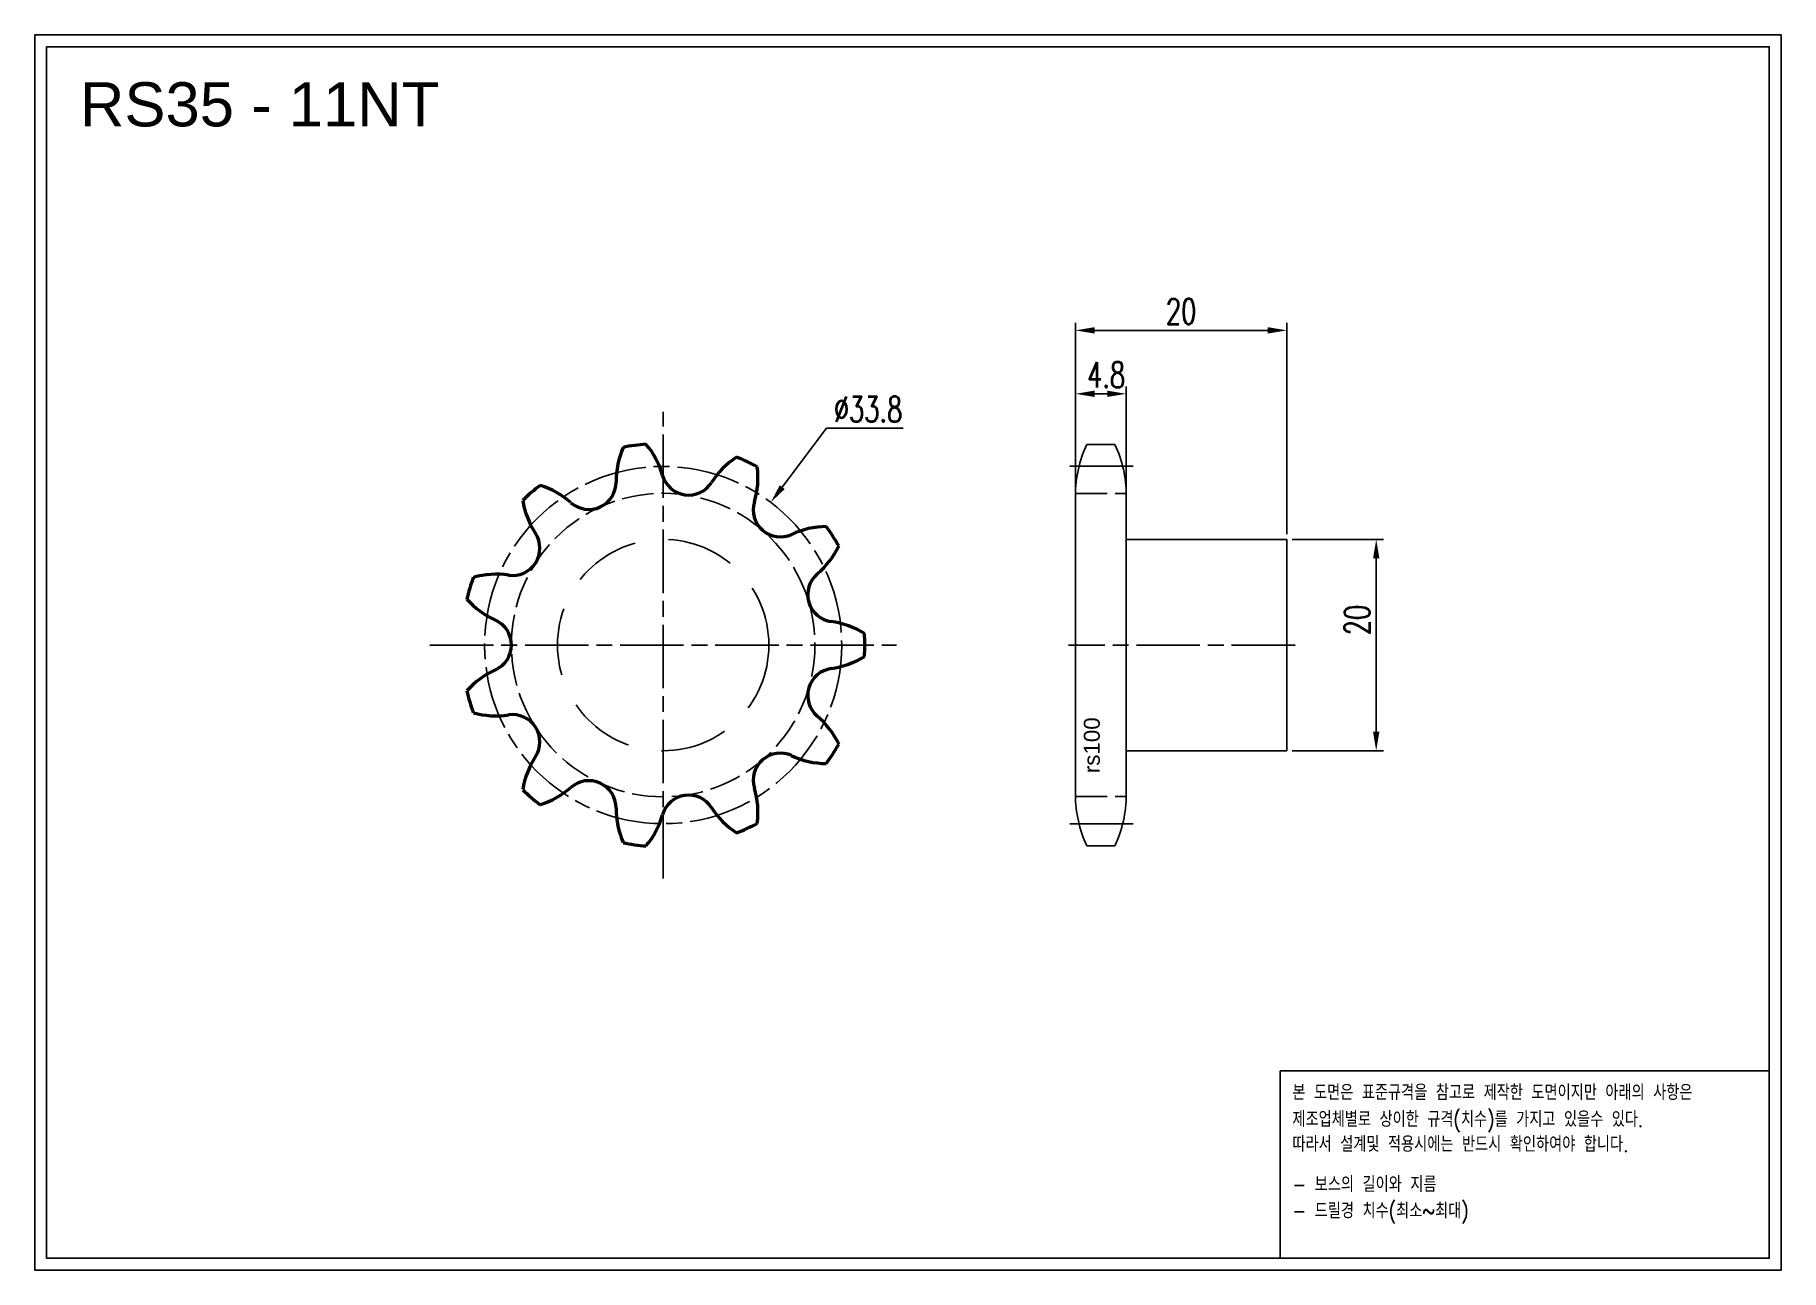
# Model space of a CAD drawing. Header units: millimetres. Extents: x -45031 to -44866, y 1089 to 1206.
import ezdxf

# ---------------------------------------------------------------- set-up
doc = ezdxf.new("R2010")
doc.units = ezdxf.units.MM
for name, pattern in [('AM_ISO02W050', [7.5, 6, -1.5]), ('AM_ISO02W050x2', [3.75, 3, -0.75]), ('AM_ISO08W050', [18, 12, -1.5, 3, -1.5]), ('AM_ISO08W050x2', [9, 6, -0.75, 1.5, -0.75]), ('HIDDEN', [9.525, 6.35, -3.175])]:
    doc.linetypes.add(name, pattern=pattern)
for name, color, linetype, lineweight in [('AM_0N', 7, 'Continuous', 50), ('AM_3N', 6, 'AM_ISO02W050', 25), ('AM_7', 4, 'AM_ISO08W050', 25), ('AM_7N', 4, 'AM_ISO08W050', 25)]:
    doc.layers.add(name, color=color, linetype=linetype, lineweight=lineweight)
doc.layers.add('HL', color=2, linetype='HIDDEN')
doc.layers.add('S-DIM', color=7, linetype='Continuous')
doc.styles.add('HAN', font='ROMANS.shx', dxfattribs={"width": 0.7, "bigfont": 'whgtxt.shx'})
doc.styles.add('HSG', font='SIMPLEX.shx', dxfattribs={"width": 0.7, "bigfont": 'HSG.shx'})
doc.styles.get("Standard").update_dxf_attribs({"font": 'arial.ttf'})
doc.dimstyles.new('APP3', dxfattribs={"dimtxt": 2.4, "dimasz": 1.8, "dimexe": 0.7, "dimexo": 0.5, "dimgap": 0.6, "dimtad": 1, "dimtoh": 1, "dimdec": 1, "dimrnd": 0.01, "dimzin": 9, "dimdsep": 46, "dimtxsty": 'HSG', "dimcen": 0, "dimclrd": 1, "dimclre": 1, "dimclrt": 256, "dimazin": 2, "dimtp": 1, "dimtm": 1, "dimtfac": 0.5, "dimtdec": 1, "dimtofl": 0, "dimtmove": 0, "dimatfit": 3, "dimfxl": 0, "dimtvp": 1, "dimtolj": 2, "dimlwd": -1, "dimlwe": -1, "dimarcsym": 0})
doc.dimstyles.new('APP3$0', dxfattribs={"dimtxt": 2.4, "dimasz": 1.8, "dimexe": 0.7, "dimexo": 0.5, "dimgap": 0.6, "dimtad": 1, "dimtoh": 1, "dimdec": 1, "dimrnd": 0.01, "dimzin": 9, "dimdsep": 46, "dimtxsty": 'HSG', "dimcen": 0, "dimclrd": 1, "dimclre": 1, "dimclrt": 256, "dimazin": 2, "dimtp": 1, "dimtm": 1, "dimtfac": 0.5, "dimtdec": 1, "dimtofl": 0, "dimtmove": 0, "dimatfit": 3, "dimfxl": 0, "dimtvp": 1, "dimtolj": 2, "dimlwd": -1, "dimlwe": -1, "dimarcsym": 0})

# ---------------------------------------------------------------- blocks, each defined once
blk = doc.blocks.new('*D1')
at = {"layer": 'Defpoints', "color": 0, "transparency": 16777216}
for p in [(-44912.34, 1158.13), (-44912.34, 1138.13), (-44903.88, 1138.13)]:
    blk.add_point(p, dxfattribs=at)
at = {"layer": 'S-DIM', "color": 1, "transparency": 16777216}
for p, q in [((-44911.84, 1158.13), (-44903.18, 1158.13)), ((-44903.88, 1156.33), (-44903.88, 1139.93)), ((-44911.84, 1138.13), (-44903.18, 1138.13))]:
    blk.add_line(p, q, dxfattribs=at)
for points in [[(-44904.18, 1156.33), (-44903.58, 1156.33), (-44903.88, 1158.13)], [(-44904.18, 1139.93), (-44903.58, 1139.93), (-44903.88, 1138.13)]]:
    blk.add_solid(points, dxfattribs=at)
at = {"layer": 'S-DIM', "transparency": 16777216, "insert": (-44905.68, 1150.5), "char_height": 2.4, "attachment_point": 5, "rotation": 90, "style": 'HSG'}
blk.add_mtext('\\A2;20', dxfattribs=at)
blk = doc.blocks.new('*D2')
at = {"layer": 'Defpoints', "color": 0, "transparency": 16777216}
for p in [(-44927.54, 1171.9), (-44932.34, 1162.31), (-44927.54, 1162.31)]:
    blk.add_point(p, dxfattribs=at)
at = {"layer": 'S-DIM', "color": 1, "transparency": 16777216}
for p, q in [((-44932.34, 1162.81), (-44932.34, 1172.6)), ((-44930.54, 1171.9), (-44929.34, 1171.9)), ((-44927.54, 1162.81), (-44927.54, 1172.6))]:
    blk.add_line(p, q, dxfattribs=at)
for points in [[(-44930.54, 1172.2), (-44930.54, 1171.6), (-44932.34, 1171.9)], [(-44929.34, 1172.2), (-44929.34, 1171.6), (-44927.54, 1171.9)]]:
    blk.add_solid(points, dxfattribs=at)
at = {"layer": 'S-DIM', "transparency": 16777216, "insert": (-44929.44, 1173.7), "char_height": 2.4, "attachment_point": 5, "style": 'HSG'}
blk.add_mtext('\\A2;4.8', dxfattribs=at)
blk = doc.blocks.new('*D3')
at = {"layer": 'Defpoints', "color": 0, "transparency": 16777216}
for p in [(-44912.34, 1177.9), (-44932.34, 1162.31), (-44912.34, 1158.13)]:
    blk.add_point(p, dxfattribs=at)
at = {"layer": 'S-DIM', "color": 1, "transparency": 16777216}
for p, q in [((-44932.34, 1162.81), (-44932.34, 1178.6)), ((-44912.34, 1158.63), (-44912.34, 1178.6)), ((-44930.54, 1177.9), (-44914.14, 1177.9))]:
    blk.add_line(p, q, dxfattribs=at)
for points in [[(-44930.54, 1178.2), (-44930.54, 1177.6), (-44932.34, 1177.9)], [(-44914.14, 1178.2), (-44914.14, 1177.6), (-44912.34, 1177.9)]]:
    blk.add_solid(points, dxfattribs=at)
at = {"layer": 'S-DIM', "transparency": 16777216, "insert": (-44922.34, 1179.7), "char_height": 2.4, "attachment_point": 5, "style": 'HSG'}
blk.add_mtext('\\A2;20', dxfattribs=at)
blk = doc.blocks.new('*D4')
at = {"layer": 'Defpoints', "color": 0, "transparency": 16777216}
for p in [(-44961.18, 1161.63), (-44981.53, 1134.63)]:
    blk.add_point(p, dxfattribs=at)
at = {"layer": 'S-DIM', "color": 1, "transparency": 16777216}
for p, q in [((-44955.89, 1168.64), (-44960.09, 1163.07)), ((-44948.65, 1168.64), (-44955.89, 1168.64))]:
    blk.add_line(p, q, dxfattribs=at)
blk.add_solid([(-44960.33, 1163.25), (-44959.86, 1162.89), (-44961.18, 1161.63)], dxfattribs=at)
at = {"layer": 'S-DIM', "transparency": 16777216, "insert": (-44951.97, 1170.44), "char_height": 2.4, "attachment_point": 5, "style": 'HSG'}
blk.add_mtext('\\A2;∅33.8', dxfattribs=at)
blk = doc.blocks.new('notice1')
at = {"color": 4}
blk.add_lwpolyline([(-22142.12, 1735.9), (-22053.8, 1735.9), (-22053.8, 1702.07), (-22142.12, 1702.07)], close=True, dxfattribs=at)
at = {"color": 4, "style": 'HAN', "width": 0.8}
for s, p in [('본 도면은 표준규격을 참고로 제작한 도면이지만 아래의 사항은', (-22139.9, 1730.62)), ('제조업체별로 상이한 규격(치수)를 가지고 있을수 있다.', (-22139.9, 1725.78)), ('따라서 설계및 적용시에는 반드시 확인하여야 합니다.', (-22139.9, 1721.28)), ('- 보스의 길이와 지름', (-22139.9, 1714.03)), ('- 드릴경 치수(최소~최대)', (-22139.9, 1709.27))]:
    blk.add_text(s, height=2.7949, dxfattribs=at).set_placement(p)

msp = doc.modelspace()

# ---------------------------------------------------------------- linework, layer by layer
for p, q in [((-44928.61, 1167.11), (-44931.27, 1167.11)), ((-44932.34, 1162.31), (-44932.34, 1133.95)), ((-44927.54, 1162.31), (-44927.54, 1133.95)), ((-44928.61, 1129.15), (-44931.27, 1129.15))]:
    msp.add_line(p, q)
for points in [[(-45030.82, 1205.85), (-44865.56, 1205.85), (-44865.56, 1089), (-45030.82, 1089)], [(-45029.71, 1204.74), (-44866.68, 1204.74), (-44866.68, 1090.12), (-45029.71, 1090.12)]]:
    msp.add_lwpolyline(points, close=True)
msp.add_lwpolyline([(-44927.54, 1158.13), (-44912.34, 1158.13), (-44912.34, 1138.13), (-44927.54, 1138.13)])
for centre, start, end in [((-44921.04, 1162.31), 154.8633, 180), ((-44938.84, 1162.31), 0, 25.1367), ((-44921.04, 1133.95), 180, 205.1367), ((-44938.84, 1133.95), 334.8633, 0)]:
    msp.add_arc(centre, 11.3, start, end)
at = {"layer": 'AM_0N'}
for centre, radius, start, end in [((-44967.9, 1163.62), 7.92, 156.0699, 180.4545), ((-44971.36, 1148.13), 19.08, 94.915, 101.4486), ((-44979.03, 1162.01), 7.92, 15.9091, 40.2937), ((-44960.08, 1159.29), 7.92, 123.3427, 147.7273), ((-44971.36, 1148.13), 19.08, 62.1878, 68.7213), ((-44978.39, 1163.53), 2.57, 228.6364, 0.4545), ((-44968.95, 1164.89), 2.57, 195.9091, 327.7273), ((-44970.31, 1163.96), 7.92, 343.1818, 7.5664), ((-44971.36, 1148.13), 19.08, 127.6423, 134.1759), ((-44976.82, 1163.03), 7.92, 188.7972, 213.1818), ((-44985.32, 1155.66), 7.92, 48.6364, 73.021), ((-44960.27, 1160.93), 2.57, 163.1818, 295), ((-44985.6, 1157.28), 2.57, 261.3636, 33.1818), ((-44955.84, 1151.42), 7.92, 90.6154, 115), ((-44971.36, 1148.13), 19.08, 29.4605, 35.9941), ((-44961.92, 1160.88), 7.92, 310.4545, 334.8391), ((-44971.36, 1148.13), 19.08, 160.3696, 166.9031), ((-44987.17, 1146.91), 7.92, 81.3636, 105.7482), ((-44955.11, 1152.9), 2.57, 130.4545, 262.2727), ((-44984, 1157.71), 7.92, 221.5245, 245.9091), ((-44988.29, 1148.13), 2.57, 294.0909, 65.9091), ((-44956.52, 1142.51), 7.92, 57.8881, 82.2727), ((-44971.36, 1148.13), 19.08, 356.7332, 3.2668), ((-44956.52, 1153.76), 7.92, 277.7273, 302.1119), ((-44984, 1138.56), 7.92, 114.0909, 138.4755), ((-44955.11, 1143.36), 2.57, 97.7273, 229.5455), ((-44971.36, 1148.13), 19.08, 193.0969, 199.6304), ((-44987.17, 1149.35), 7.92, 254.2518, 278.6364), ((-44985.6, 1138.98), 2.57, 326.8182, 98.6364), ((-44961.92, 1135.38), 7.92, 25.1609, 49.5455), ((-44971.36, 1148.13), 19.08, 324.0059, 330.5395), ((-44976.82, 1133.24), 7.92, 146.8182, 171.2028), ((-44960.27, 1135.34), 2.57, 65, 196.8182), ((-44955.84, 1144.84), 7.92, 245, 269.3846), ((-44971.36, 1148.13), 19.08, 225.8241, 232.3577), ((-44985.32, 1140.61), 7.92, 286.979, 311.3636), ((-44978.39, 1132.73), 2.57, 359.5455, 131.3636), ((-44968.95, 1131.37), 2.57, 32.2727, 164.0909), ((-44970.31, 1132.3), 7.92, 352.4336, 16.8182), ((-44967.9, 1132.65), 7.92, 179.5455, 203.9301), ((-44979.03, 1134.25), 7.92, 319.7063, 344.0909), ((-44960.08, 1136.98), 7.92, 212.2727, 236.6573), ((-44971.36, 1148.13), 19.08, 291.2787, 297.8122), ((-44971.36, 1148.13), 19.08, 258.5514, 265.085)]:
    msp.add_arc(centre, radius, start, end, dxfattribs=at)
at = {"layer": 'AM_3N', "linetype": 'AM_ISO02W050x2'}
for p, q in [((-44932.34, 1162.47), (-44927.54, 1162.47)), ((-44932.34, 1133.79), (-44927.54, 1133.79))]:
    msp.add_line(p, q, dxfattribs=at)
msp.add_circle((-44971.36, 1148.13), 14.36, dxfattribs=at)
at = {"layer": 'AM_7', "linetype": 'AM_ISO08W050x2'}
for p, q in [((-44926.89, 1165.04), (-44933, 1165.04)), ((-44911.56, 1148.13), (-44933, 1148.13)), ((-44926.89, 1131.23), (-44933, 1131.23))]:
    msp.add_line(p, q, dxfattribs=at)
msp.add_circle((-44971.36, 1148.13), 16.9, dxfattribs=at)
at = {"layer": 'AM_7N', "linetype": 'AM_ISO08W050x2'}
for p, q in [((-44971.36, 1126.05), (-44971.36, 1170.21)), ((-44993.43, 1148.13), (-44949.28, 1148.13))]:
    msp.add_line(p, q, dxfattribs=at)
at = {"layer": 'HL'}
msp.add_circle((-44971.36, 1148.13), 10, dxfattribs=at)

# ---------------------------------------------------------------- block references
at = {"xscale": 0.52416, "yscale": 0.52416, "zscale": 0.52416}
msp.add_blockref('notice1', (-33306.96, 197.96), dxfattribs=at)

# ---------------------------------------------------------------- texts
msp.add_text('RS35 - 11NT', height=4.1731).set_placement((-45026.56, 1197.2))
at = {"insert": (-44931.55, 1136.01), "char_height": 1.512, "width": 6.5009, "attachment_point": 1, "rotation": 90}
msp.add_mtext('rs100', dxfattribs=at)

# ---------------------------------------------------------------- dimensions: what is measured, and where the dimension line sits
at = {"layer": 'S-DIM'}
dim = msp.add_linear_dim(base=(-44912.34, 1177.9), p1=(-44932.34, 1162.31), p2=(-44912.34, 1158.13), dimstyle='APP3$0', dxfattribs=at)
dim.commit()
dim.dimension.update_dxf_attribs({"geometry": '*D3', "text_midpoint": (-44922.34, 1179.7)})
dim = msp.add_linear_dim(base=(-44927.54, 1171.9), p1=(-44932.34, 1162.31), p2=(-44927.54, 1162.31), dimstyle='APP3$0', dxfattribs=at)
dim.commit()
dim.dimension.update_dxf_attribs({"geometry": '*D2', "text_midpoint": (-44929.44, 1171.9), "dimtype": 128})
dim = msp.add_diameter_dim_2p(p1=(-44981.53, 1134.63), p2=(-44961.18, 1161.63), dimstyle='APP3', dxfattribs=at)
dim.commit()
dim.dimension.update_dxf_attribs({"geometry": '*D4', "text_midpoint": (-44951.97, 1168.64), "dimtype": 131})
dim = msp.add_linear_dim(base=(-44903.88, 1138.13), p1=(-44912.34, 1158.13), p2=(-44912.34, 1138.13), angle=90, dimstyle='APP3$0', dxfattribs=at)
dim.commit()
dim.dimension.update_dxf_attribs({"geometry": '*D1', "text_midpoint": (-44903.88, 1150.5), "dimtype": 128})

doc.saveas('drawing.dxf')
